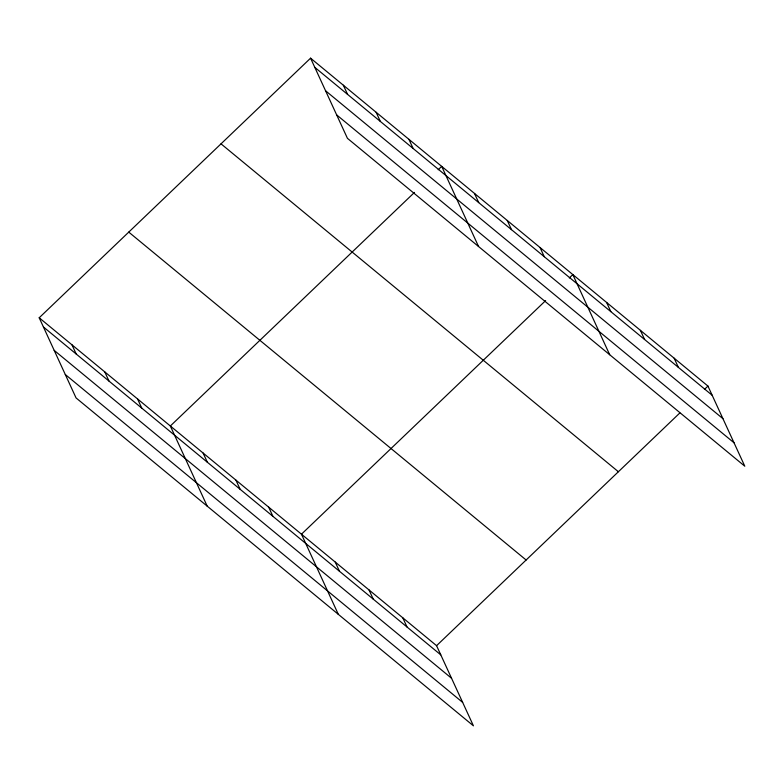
<?xml version="1.0" encoding="UTF-8"?>
<svg xmlns="http://www.w3.org/2000/svg" width="784" height="784" viewBox="0 0 784 784"><rect width="100%" height="100%" fill="white"/><g stroke="black" fill="none" stroke-linecap="round" stroke-linejoin="round"><path stroke-width="1.18" d="M39.2 317.785L436.57 645.683L473.428 725.827L76.058 397.929L39.2 317.785L310.572 58.173L707.942 386.071L744.8 466.215L347.43 138.317L310.572 58.173M414.481 192.413L170.334 425.996L207.192 506.131M438.187 169.736L441.706 166.375L478.563 246.519M545.615 300.625L301.468 534.198L338.325 614.342M569.321 277.948L572.83 274.586L609.697 354.731M436.57 645.683L679.846 412.952M704.424 389.432L707.942 386.071M314.796 67.346L712.156 395.254M325.566 90.768L722.926 418.666M336.659 114.895L734.03 442.793M221.019 143.844L618.39 471.743M128.752 232.113L526.123 560.011M43.424 326.967L440.784 654.865M54.194 350.379L451.564 678.278M65.288 374.507L462.658 702.405M674.162 358.2L678.385 367.382M640.391 330.329L644.605 339.511M606.61 302.457L610.834 311.63M540.049 247.538L544.272 256.711M507.268 220.48L511.491 229.663M474.487 193.432L478.71 202.605M408.915 139.327L413.139 148.509M376.134 112.279L380.358 121.451M343.353 85.221L347.577 94.403M402.79 617.812L407.014 626.994M369.019 589.94L373.233 599.123M335.238 562.069L339.462 571.252M268.677 507.15L272.901 516.323M235.896 480.092L240.12 489.275M203.115 453.044L207.339 462.227M137.553 398.938L141.767 408.121M104.762 371.89L108.986 381.063M71.981 344.842L76.205 354.015"/></g></svg>
